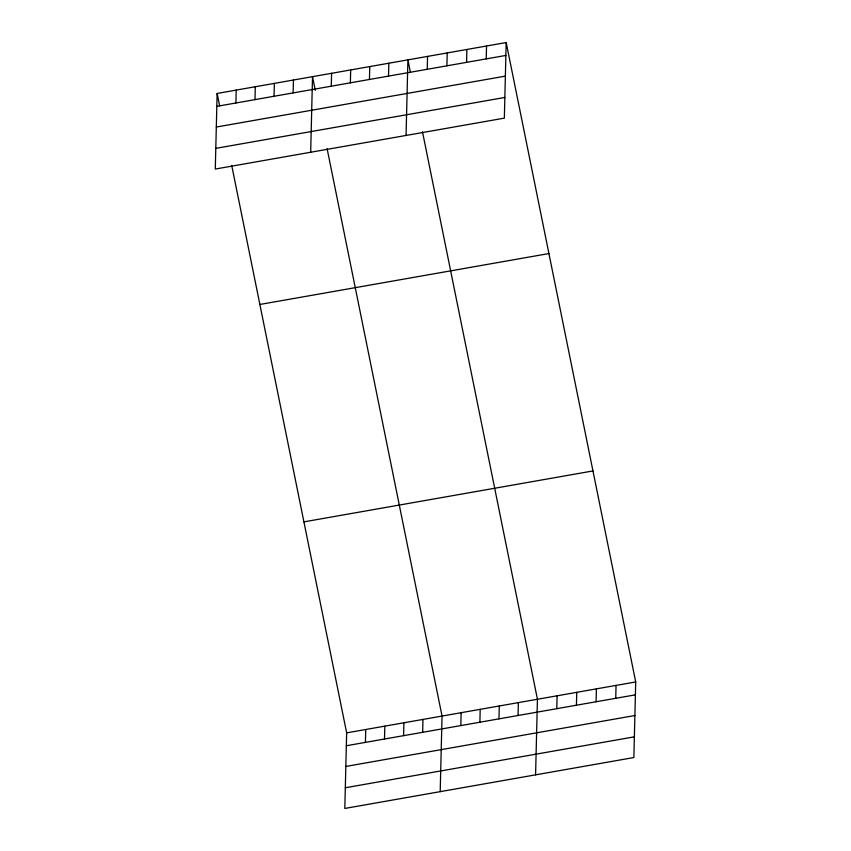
<?xml version="1.0" encoding="UTF-8"?>
<svg xmlns="http://www.w3.org/2000/svg" width="851" height="851" viewBox="0 0 851 851"><rect width="100%" height="100%" fill="white"/><g stroke="black" fill="none" stroke-linecap="round" stroke-linejoin="round"><path stroke-width="1.28" d="M217.133 93.461L215.292 169.051L504.345 118.14L506.185 42.55L217.133 93.461L219.654 105.875M235.897 102.992L236.216 90.11M254.981 99.631L255.289 86.749M274.054 96.269L274.373 83.387M293.127 92.908L293.446 80.026M310.679 152.255L312.519 76.664L315.285 90.312M331.284 86.185L331.603 73.303M350.367 82.824L350.676 69.942M231.717 165.456L346.655 732.86L344.815 808.45L633.867 757.539L635.708 681.949L506.185 42.55M369.44 79.462L369.76 66.58M365.419 742.38L365.739 729.498M388.513 76.101L388.833 63.219M384.503 739.019L384.812 726.137M406.065 135.447L407.906 59.857L410.427 72.271M403.576 735.668L403.895 722.776M427.255 69.282L427.564 56.4M422.649 732.307L422.968 719.425M446.903 65.825L447.222 52.932M440.201 791.643L442.041 716.063L327.103 148.648M466.561 62.357L466.88 49.475M460.806 725.584L461.125 712.702M486.219 58.9L486.538 46.007M479.89 722.222L480.198 709.34M498.963 718.861L499.282 705.979M518.046 715.5L518.355 702.618M535.587 774.846L537.438 699.256L422.49 131.852M556.777 708.681L557.086 695.799M576.425 705.213L576.744 692.331M596.083 701.756L596.402 688.874M615.741 698.288L616.06 685.406M216.824 106.354L505.877 55.432M216.314 127.044L505.366 76.122M215.792 148.361L504.845 97.45M259.874 304.467L548.927 253.555M303.913 521.865L592.966 470.943M346.655 732.86L635.708 681.949M346.346 745.742L635.399 694.831M345.836 766.443L634.889 715.521M345.315 787.76L634.367 736.838"/></g></svg>
